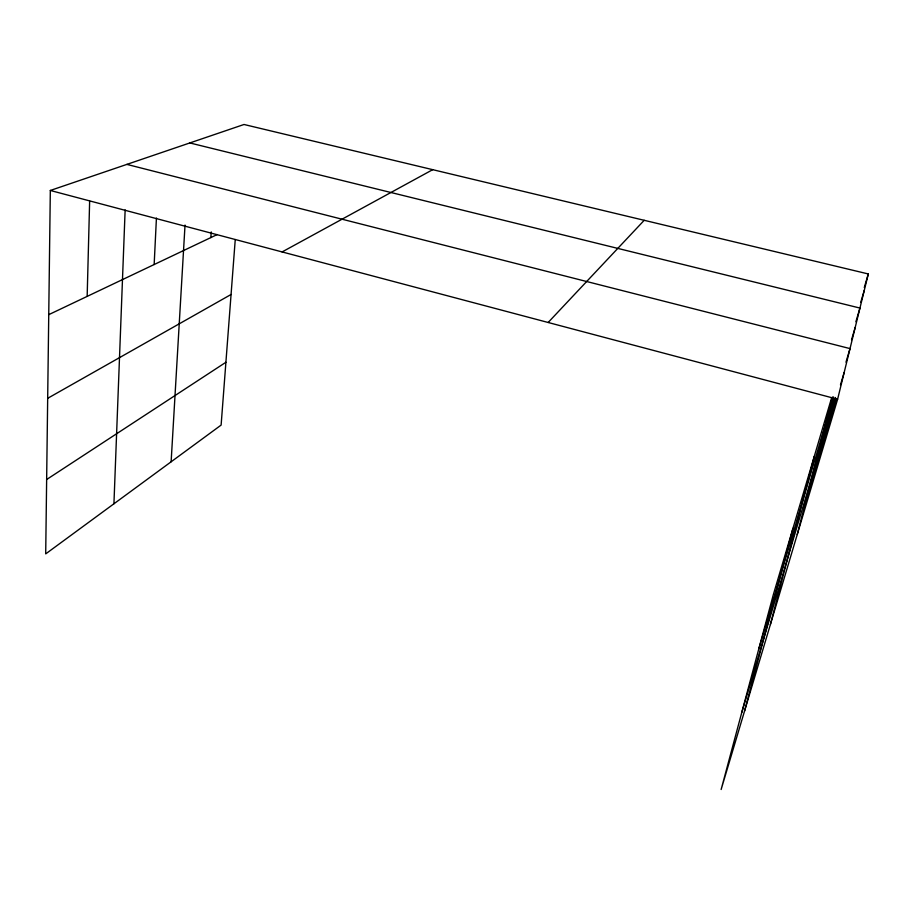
<?xml version="1.0" encoding="UTF-8"?>
<svg xmlns="http://www.w3.org/2000/svg" width="914" height="914" viewBox="0 0 914 914"><rect width="100%" height="100%" fill="white"/><g stroke="black" fill="none" stroke-linecap="round" stroke-linejoin="round"><path stroke-width="1.37" d="M831.671 397.624L773.347 594.591L721.135 789.513L837.612 399.247L868.3 273.96L244.015 124.487L50.327 190.466L45.7 553.884L221.119 425.09L235.252 239.537M87.161 296.387L89.641 201.057M113.93 503.785L125.138 209.9M154.158 264.534L156.431 218.046M171.124 461.798L185.028 225.073M210.848 237.571L211.237 231.939M797.236 534.53L832.368 397.293M770.376 624.525L814.294 456.326M744.567 711.012L792.975 528.303M864.278 287.544L868.3 273.96M830.997 402.64L832.608 397.224M860.691 302.488L864.301 290.309M758.78 648.986L833.568 396.962M855.892 321.739L859.948 308.064L189.849 142.95M819.424 447.871L834.059 398.595M851.551 339.734L855.207 327.418M741.814 712.337L835.476 397.499M845.976 362.184L850.02 348.6L126.875 164.394M805.428 502.551L836.39 398.607M840.469 384.931L844.136 372.626M548.16 322.482L644.199 220.308M46.648 479.507L225.907 362.275M47.677 398.31L231.071 294.479M282.106 251.933L432.71 169.673M48.739 314.667L217.224 234.544M50.327 190.466L837.612 399.247"/></g></svg>
